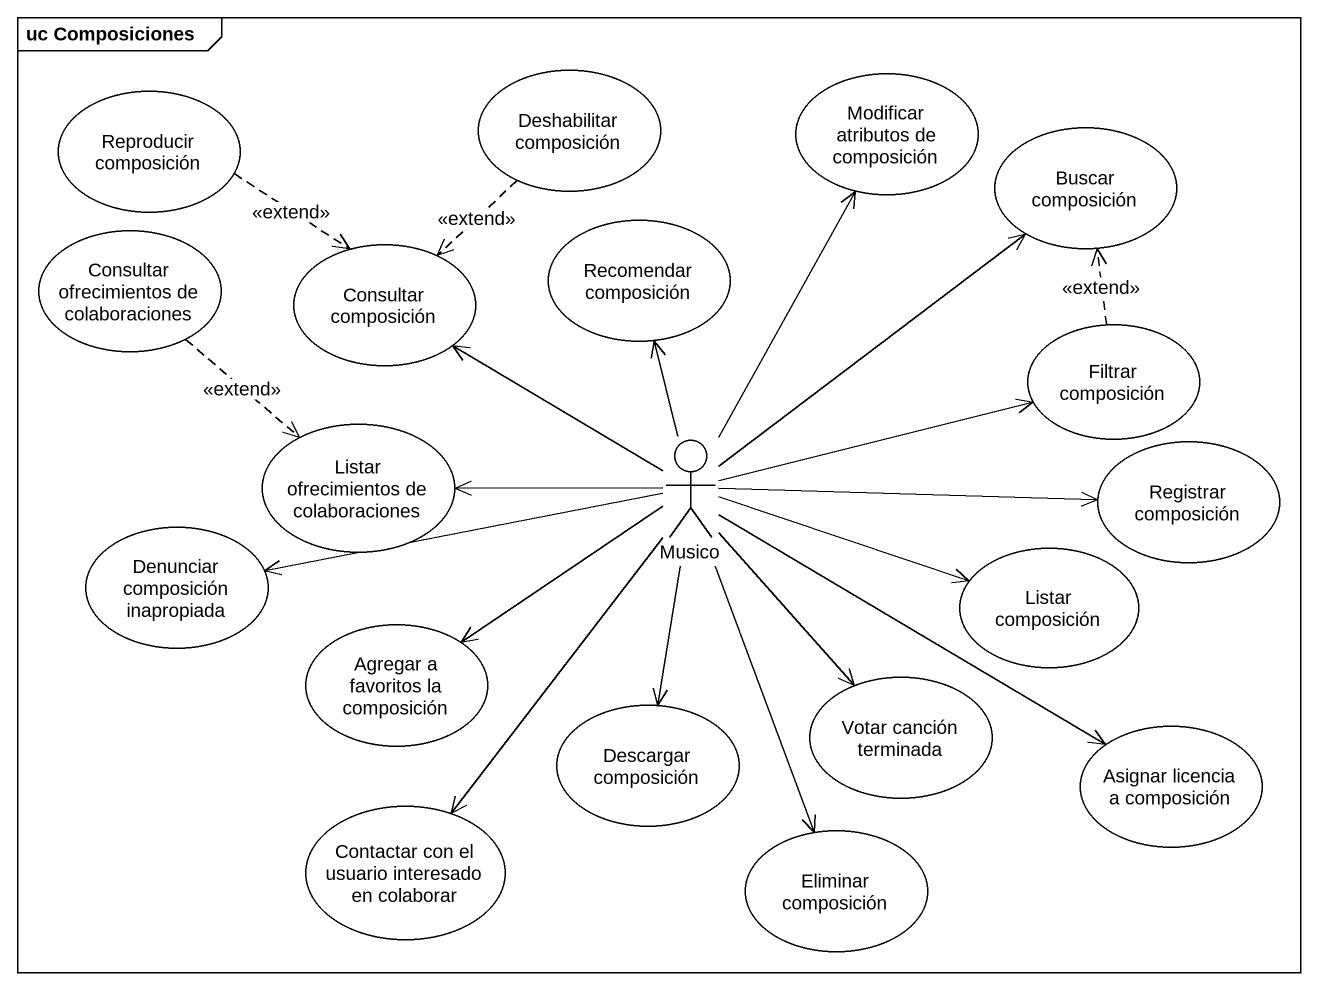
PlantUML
@startuml
mainframe uc Composiciones
usecase "Reproducir composición" as Reproducir_composición
usecase "Deshabilitar composición" as Deshabilitar_composición
usecase "Modificar atributos de composición" as Modificar_atributos_de
usecase "Buscar composición" as Buscar_composición
usecase "Recomendar composición" as Recomendar_composición
usecase "Consultar ofrecimientos de colaboraciones" as Consultar_ofrecimientos_de
usecase "Consultar composición" as Consultar_composición
usecase "Filtrar composición" as Filtrar_composición
usecase "Listar ofrecimientos de colaboraciones" as Listar_ofrecimientos_de
actor Musico
usecase "Registrar composición" as Registrar_composición
usecase "Denunciar composición inapropiada" as Denunciar_composición
usecase "Listar composición" as Listar_composición
usecase "Agregar a favoritos la composición" as Agregar_a_favoritos_la
usecase "Votar canción terminada" as Votar_canción_terminada
usecase "Descargar composición" as Descargar_composición
usecase "Asignar licencia a composición" as Asignar_licencia_a
usecase "Contactar con el usuario interesado en colaborar" as Contactar_con_el_usuario
usecase "Eliminar composición" as Eliminar_composición
Reproducir_composición ..> Consultar_composición : <<extend>>
Deshabilitar_composición ..> Consultar_composición : <<extend>>
Consultar_ofrecimientos_de ..> Listar_ofrecimientos_de : <<extend>>
Filtrar_composición .up.> Buscar_composición : <<extend>>
Musico -up-> Modificar_atributos_de
Musico -up-> Buscar_composición
Musico -up-> Recomendar_composición
Musico -up-> Consultar_composición
Musico -right-> Filtrar_composición
Musico -left-> Listar_ofrecimientos_de
Musico -right-> Registrar_composición
Musico -left-> Denunciar_composición
Musico -right-> Listar_composición
Musico -left-> Agregar_a_favoritos_la
Musico --> Votar_canción_terminada
Musico --> Descargar_composición
Musico -right-> Asignar_licencia_a
Musico --> Contactar_con_el_usuario
Musico --> Eliminar_composición
@enduml
